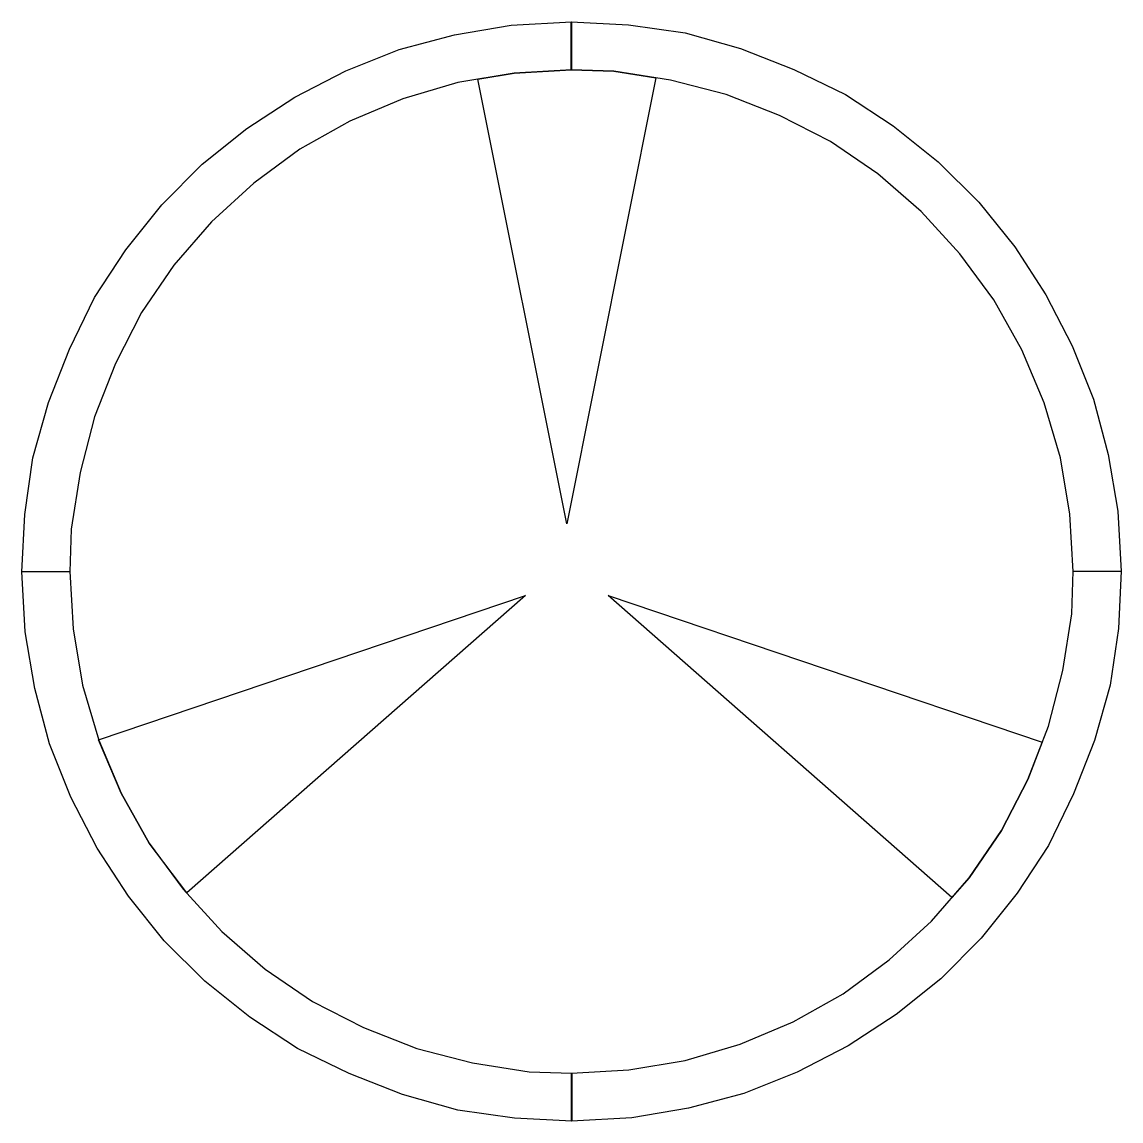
# Model space of a CAD drawing. Extents: x -1.14 to 1.16, y -1.15 to 1.15.
import ezdxf

# ---------------------------------------------------------------- set-up
doc = ezdxf.new("R2010")
doc.units = 0
doc.layers.add('MAGNET', color=3, linetype='CONTINUOUS')

msp = doc.modelspace()

# ---------------------------------------------------------------- linework, layer by layer
at = {"layer": 'MAGNET'}
for points in [[(-1.04, -0.0007), (-1.14, -0.0007), (-1.1343, 0.1192), (-1.117, 0.2379), (-1.0845, 0.3535), (-1.0408, 0.4652), (-0.9883, 0.5731), (-0.9224, 0.6734), (-0.8476, 0.7672), (-0.7628, 0.8522), (-0.6694, 0.9274), (-0.5687, 0.9928), (-0.4622, 1.048), (-0.3506, 1.0921), (-0.2346, 1.1228), (-0.1163, 1.143), (0.01, 1.15), (0.0101, 1.05), (-0.1097, 1.0431), (-0.2281, 1.0234), (-0.3431, 0.9893), (-0.4537, 0.9427), (-0.5583, 0.8838), (-0.6549, 0.8126), (-0.7433, 0.7315), (-0.822, 0.6409), (-0.8899, 0.5419), (-0.9446, 0.4352), (-0.9883, 0.3234), (-1.018, 0.2071), (-1.0368, 0.0886), (-1.04, -0.0007)], [(0.0093, 1.05), (0.0093, 1.15), (0.1292, 1.1443), (0.248, 1.1271), (0.3635, 1.0945), (0.4752, 1.0508), (0.5831, 0.9983), (0.6834, 0.9324), (0.7772, 0.8576), (0.8622, 0.7728), (0.9375, 0.6794), (1.0028, 0.5787), (1.058, 0.4722), (1.1021, 0.3606), (1.1329, 0.2446), (1.1531, 0.1263), (1.16, 0), (1.06, -0.0001), (1.0531, 0.1197), (1.0335, 0.2381), (0.9993, 0.3532), (0.9527, 0.4637), (0.8938, 0.5683), (0.8226, 0.6649), (0.7415, 0.7533), (0.6509, 0.8321), (0.5519, 0.8999), (0.4452, 0.9546), (0.3334, 0.9983), (0.2171, 1.028), (0.0986, 1.0469), (0.0093, 1.05)], [(0.0093, 1.1), (0.01, 1.1)], [(0.1866, 1.0329), (0, 0.1), (-0.1861, 1.0304), (-0.1097, 1.0431), (0.0093, 1.05), (0.0986, 1.0469), (0.1866, 1.0329)], [(0.0107, -1.05), (0.0107, -1.15), (-0.1092, -1.1443), (-0.2279, -1.127), (-0.3434, -1.0945), (-0.4552, -1.0508), (-0.5631, -0.9983), (-0.6634, -0.9324), (-0.7572, -0.8576), (-0.8422, -0.7728), (-0.9174, -0.6794), (-0.9828, -0.5787), (-1.038, -0.4722), (-1.0821, -0.3606), (-1.1128, -0.2446), (-1.133, -0.1263), (-1.14, 0), (-1.04, 0.0001), (-1.0331, -0.1197), (-1.0134, -0.2381), (-0.9793, -0.3532), (-0.9327, -0.4637), (-0.8738, -0.5683), (-0.8026, -0.6649), (-0.7215, -0.7533), (-0.6309, -0.8321), (-0.5319, -0.8999), (-0.4251, -0.9546), (-0.3134, -0.9983), (-0.1971, -1.028), (-0.0786, -1.0469), (0.0107, -1.05)], [(1.06, 0.0007), (1.16, 0.0007), (1.1544, -0.1192), (1.1371, -0.2379), (1.1046, -0.3534), (1.0608, -0.4652), (1.0083, -0.5731), (0.9424, -0.6734), (0.8676, -0.7672), (0.7829, -0.8522), (0.6894, -0.9274), (0.5887, -0.9928), (0.4822, -1.048), (0.3706, -1.0921), (0.2546, -1.1228), (0.1363, -1.143), (0.01, -1.15), (0.0099, -1.05), (0.1297, -1.0431), (0.2481, -1.0234), (0.3632, -0.9893), (0.4738, -0.9427), (0.5783, -0.8838), (0.6749, -0.8126), (0.7633, -0.7315), (0.8421, -0.6409), (0.9099, -0.5419), (0.9647, -0.4352), (1.0084, -0.3234), (1.038, -0.2071), (1.0569, -0.0886), (1.06, 0.0007)], [(-0.9796, -0.3521), (-0.0866, -0.05), (-0.7953, -0.6728), (-0.8738, -0.5683), (-0.9327, -0.4637), (-0.9796, -0.3521)], [(0.8061, -0.6823), (0.0866, -0.05), (0.9951, -0.3573), (0.9647, -0.4352), (0.9099, -0.5419), (0.8421, -0.6409), (0.8061, -0.6823)]]:
    msp.add_lwpolyline(points, close=True, dxfattribs=at)

doc.saveas('drawing.dxf')
